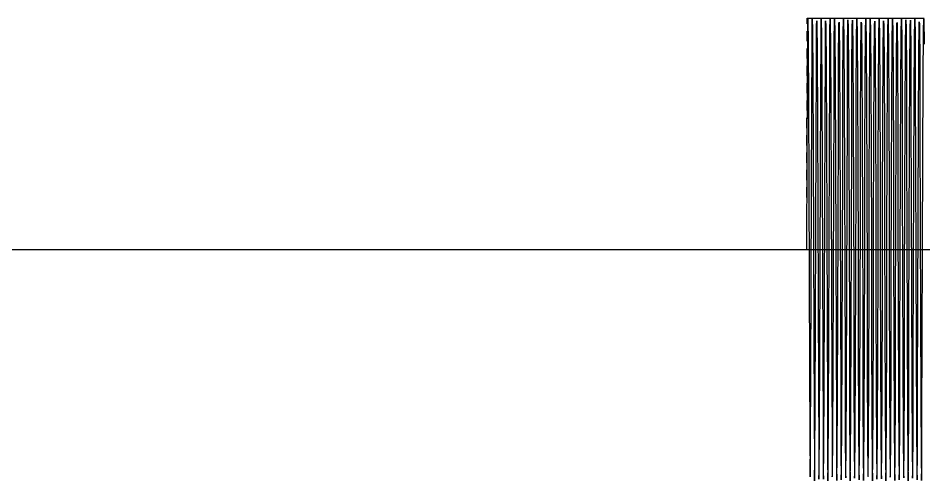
# Model space of a CAD drawing. Header units: metres. Extents: x 5 to 509, y -1 to 159.
# Drawn here: x 67.74 to 99.05, y 121 to 137 of the extents above; entities that cross this region are included whole.
import ezdxf

# ---------------------------------------------------------------- set-up
doc = ezdxf.new("R2010")
doc.units = ezdxf.units.M
doc.linetypes.add('DASHED', pattern=[0.6, 0.35, -0.25])
doc.layers.add('BASE', color=8, linetype='Continuous')
doc.layers.add('WAVE', color=7, linetype='Continuous')

msp = doc.modelspace()

# ---------------------------------------------------------------- linework, layer by layer
at = {"layer": 'BASE'}
msp.add_line((29, 129), (501, 129), dxfattribs=at)
at = {"layer": 'WAVE', "linetype": 'DASHED'}
msp.add_lwpolyline([(35, 129), (95, 129), (95.01, 137), (95.02, 137), (95.03, 137), (95.04, 137), (95.05, 137), (95.06, 137), (95.07, 137), (95.08, 137), (95.09, 137), (95.1, 137), (95.11, 137), (95.12, 137), (95.13, 137), (95.14, 137), (95.15, 137), (95.16, 137), (95.17, 137), (95.18, 137), (95.19, 137), (95.2, 137), (95.21, 137), (95.22, 137), (95.23, 137), (95.24, 137), (95.25, 137), (95.26, 137), (95.27, 137), (95.28, 137), (95.29, 137), (95.3, 137), (95.31, 137), (95.32, 137), (95.33, 137), (95.34, 137), (95.35, 137), (95.36, 137), (95.37, 137), (95.38, 137), (95.39, 137), (95.4, 137), (95.41, 137), (95.42, 137), (95.43, 137), (95.44, 137), (95.45, 137), (95.46, 137), (95.47, 137), (95.48, 137), (95.49, 137), (95.5, 137), (95.51, 137), (95.52, 137), (95.53, 137), (95.54, 137), (95.55, 137), (95.56, 137), (95.57, 137), (95.58, 137), (95.59, 137), (95.6, 137), (95.61, 137), (95.62, 137), (95.63, 137), (95.64, 137), (95.65, 137), (95.66, 137), (95.67, 137), (95.68, 137), (95.69, 137), (95.7, 137), (95.71, 137), (95.72, 137), (95.73, 137), (95.74, 137), (95.75, 137), (95.76, 137), (95.77, 137), (95.78, 137), (95.79, 137), (95.8, 137), (95.81, 137), (95.82, 137), (95.83, 137), (95.84, 137), (95.85, 137), (95.86, 137), (95.87, 137), (95.88, 137), (95.89, 137), (95.9, 137), (95.91, 137), (95.92, 137), (95.93, 137), (95.94, 137), (95.95, 137), (95.96, 137), (95.97, 137), (95.98, 137), (95.99, 137), (96, 137), (96.01, 137), (96.02, 137), (96.03, 137), (96.04, 137), (96.05, 137), (96.06, 137), (96.07, 137), (96.08, 137), (96.09, 137), (96.1, 137), (96.11, 137), (96.12, 137), (96.13, 137), (96.14, 137), (96.15, 137), (96.16, 137), (96.17, 137), (96.18, 137), (96.19, 137), (96.2, 137), (96.21, 137), (96.22, 137), (96.23, 137), (96.24, 137), (96.25, 137), (96.26, 137), (96.27, 137), (96.28, 137), (96.29, 137), (96.3, 137), (96.31, 137), (96.32, 137), (96.33, 137), (96.34, 137), (96.35, 137), (96.36, 137), (96.37, 137), (96.38, 137), (96.39, 137), (96.4, 137), (96.41, 137), (96.42, 137), (96.43, 137), (96.44, 137), (96.45, 137), (96.46, 137), (96.47, 137), (96.48, 137), (96.49, 137), (96.5, 137), (96.51, 137), (96.52, 137), (96.53, 137), (96.54, 137), (96.55, 137), (96.56, 137), (96.57, 137), (96.58, 137), (96.59, 137), (96.6, 137), (96.61, 137), (96.62, 137), (96.63, 137), (96.64, 137), (96.65, 137), (96.66, 137), (96.67, 137), (96.68, 137), (96.69, 137), (96.7, 137), (96.71, 137), (96.72, 137), (96.73, 137), (96.74, 137), (96.75, 137), (96.76, 137), (96.77, 137), (96.78, 137), (96.79, 137), (96.8, 137), (96.81, 137), (96.82, 137), (96.83, 137), (96.84, 137), (96.85, 137), (96.86, 137), (96.87, 137), (96.88, 137), (96.89, 137), (96.9, 137), (96.91, 137), (96.92, 137), (96.93, 137), (96.94, 137), (96.95, 137), (96.96, 137), (96.97, 137), (96.98, 137), (96.99, 137), (97, 137), (97.01, 137), (97.02, 137), (97.03, 137), (97.04, 137), (97.05, 137), (97.06, 137), (97.07, 137), (97.08, 137), (97.09, 137), (97.1, 137), (97.11, 137), (97.12, 137), (97.13, 137), (97.14, 137), (97.15, 137), (97.16, 137), (97.17, 137), (97.18, 137), (97.19, 137), (97.2, 137), (97.21, 137), (97.22, 137), (97.23, 137), (97.24, 137), (97.25, 137), (97.26, 137), (97.27, 137), (97.28, 137), (97.29, 137), (97.3, 137), (97.31, 137), (97.32, 137), (97.33, 137), (97.34, 137), (97.35, 137), (97.36, 137), (97.37, 137), (97.38, 137), (97.39, 137), (97.4, 137), (97.41, 137), (97.42, 137), (97.43, 137), (97.44, 137), (97.45, 137), (97.46, 137), (97.47, 137), (97.48, 137), (97.49, 137), (97.5, 137), (97.51, 137), (97.52, 137), (97.53, 137), (97.54, 137), (97.55, 137), (97.56, 137), (97.57, 137), (97.58, 137), (97.59, 137), (97.6, 137), (97.61, 137), (97.62, 137), (97.63, 137), (97.64, 137), (97.65, 137), (97.66, 137), (97.67, 137), (97.68, 137), (97.69, 137), (97.7, 137), (97.71, 137), (97.72, 137), (97.73, 137), (97.74, 137), (97.75, 137), (97.76, 137), (97.77, 137), (97.78, 137), (97.79, 137), (97.8, 137), (97.81, 137), (97.82, 137), (97.83, 137), (97.84, 137), (97.85, 137), (97.86, 137), (97.87, 137), (97.88, 137), (97.89, 137), (97.9, 137), (97.91, 137), (97.92, 137), (97.93, 137), (97.94, 137), (97.95, 137), (97.96, 137), (97.97, 137), (97.98, 137), (97.99, 137), (98, 137), (98.01, 137), (98.02, 137), (98.03, 137), (98.04, 137), (98.05, 137), (98.06, 137), (98.07, 137), (98.08, 137), (98.09, 137), (98.1, 137), (98.11, 137), (98.12, 137), (98.13, 137), (98.14, 137), (98.15, 137), (98.16, 137), (98.17, 137), (98.18, 137), (98.19, 137), (98.2, 137), (98.21, 137), (98.22, 137), (98.23, 137), (98.24, 137), (98.25, 137), (98.26, 137), (98.27, 137), (98.28, 137), (98.29, 137), (98.3, 137), (98.31, 137), (98.32, 137), (98.33, 137), (98.34, 137), (98.35, 137), (98.36, 137), (98.37, 137), (98.38, 137), (98.39, 137), (98.4, 137), (98.41, 137), (98.42, 137), (98.43, 137), (98.44, 137), (98.45, 137), (98.46, 137), (98.47, 137), (98.48, 137), (98.49, 137), (98.5, 137), (98.51, 137), (98.52, 137), (98.53, 137), (98.54, 137), (98.55, 137), (98.56, 137), (98.57, 137), (98.58, 137), (98.59, 137), (98.6, 137), (98.61, 137), (98.62, 137), (98.63, 137), (98.64, 137), (98.65, 137), (98.66, 137), (98.67, 137), (98.68, 137), (98.69, 137), (98.7, 137), (98.71, 137), (98.72, 137), (98.73, 137), (98.74, 137), (98.75, 137), (98.76, 137), (98.77, 137), (98.78, 137), (98.79, 137), (98.8, 137), (98.81, 137), (98.82, 137), (98.83, 137), (98.84, 137), (98.85, 137), (98.86, 137), (98.87, 137), (98.88, 137), (98.89, 137), (98.9, 137), (98.91, 137), (98.92, 137), (98.93, 137), (98.94, 137), (98.95, 137), (98.96, 137), (98.97, 137), (98.98, 137), (98.99, 137), (99, 137), (99.01, 137), (99.02, 137), (99.03, 137), (99.04, 137), (99.05, 137)], dxfattribs=at)
at = {"layer": 'WAVE'}
msp.add_lwpolyline([(35, 129), (95, 129), (95.01, 132.177), (95.02, 134.832), (95.03, 136.527), (95.04, 136.984), (95.05, 136.128), (95.06, 134.099), (95.07, 131.231), (95.08, 127.996), (95.09, 124.926), (95.1, 122.527), (95.11, 121.192), (95.12, 121.142), (95.13, 122.385), (95.14, 124.715), (95.15, 127.751), (95.16, 130.992), (95.17, 133.905), (95.18, 136.012), (95.19, 136.965), (95.2, 136.607), (95.21, 134.999), (95.22, 132.403), (95.23, 129.248), (95.24, 126.051), (95.25, 123.34), (95.26, 121.56), (95.27, 121.004), (95.28, 121.763), (95.29, 123.713), (95.3, 126.533), (95.31, 129.758), (95.32, 132.859), (95.33, 135.325), (95.34, 136.75), (95.35, 136.901), (95.36, 135.751), (95.37, 133.492), (95.38, 130.493), (95.39, 127.249), (95.4, 124.292), (95.41, 122.111), (95.42, 121.062), (95.43, 121.32), (95.44, 122.84), (95.45, 125.375), (95.46, 128.505), (95.47, 131.717), (95.48, 134.482), (95.49, 136.345), (95.5, 137), (95.51, 136.339), (95.52, 134.47), (95.53, 131.702), (95.54, 128.489), (95.55, 125.36), (95.56, 122.83), (95.57, 121.315), (95.58, 121.064), (95.59, 122.119), (95.6, 124.306), (95.61, 127.265), (95.62, 130.509), (95.63, 133.505), (95.64, 135.76), (95.65, 136.903), (95.66, 136.746), (95.67, 135.315), (95.68, 132.844), (95.69, 129.742), (95.7, 126.517), (95.71, 123.701), (95.72, 121.756), (95.73, 121.004), (95.74, 121.566), (95.75, 123.352), (95.76, 126.067), (95.77, 129.264), (95.78, 132.418), (95.79, 135.009), (95.8, 136.612), (95.81, 136.963), (95.82, 136.004), (95.83, 133.893), (95.84, 130.976), (95.85, 127.735), (95.86, 124.702), (95.87, 122.375), (95.88, 121.139), (95.89, 121.196), (95.9, 122.537), (95.91, 124.94), (95.92, 128.012), (95.93, 131.247), (95.94, 134.111), (95.95, 136.135), (95.96, 136.985), (95.97, 136.522), (95.98, 134.821), (95.99, 132.162), (96, 128.984), (96.01, 125.808), (96.02, 123.157), (96.03, 121.467), (96.04, 121.017), (96.05, 121.88), (96.06, 123.914), (96.07, 126.785), (96.08, 130.02), (96.09, 133.088), (96.1, 135.483), (96.11, 136.811), (96.12, 136.855), (96.13, 135.606), (96.14, 133.271), (96.15, 130.233), (96.16, 126.992), (96.17, 124.082), (96.18, 121.98), (96.19, 121.034), (96.2, 121.398), (96.21, 123.012), (96.22, 125.612), (96.23, 128.769), (96.24, 131.964), (96.25, 134.671), (96.26, 136.446), (96.27, 136.995), (96.28, 136.23), (96.29, 134.275), (96.3, 131.452), (96.31, 128.226), (96.32, 125.127), (96.33, 122.665), (96.34, 121.246), (96.35, 121.102), (96.36, 122.257), (96.37, 124.522), (96.38, 127.523), (96.39, 130.767), (96.4, 133.721), (96.41, 135.898), (96.42, 136.94), (96.43, 136.676), (96.44, 135.149), (96.45, 132.611), (96.46, 129.479), (96.47, 126.268), (96.48, 123.506), (96.49, 121.648), (96.5, 121), (96.51, 121.668), (96.52, 123.542), (96.53, 126.314), (96.54, 129.527), (96.55, 132.654), (96.56, 135.18), (96.57, 136.689), (96.58, 136.934), (96.59, 135.873), (96.6, 133.681), (96.61, 130.719), (96.62, 127.475), (96.63, 124.481), (96.64, 122.231), (96.65, 121.094), (96.66, 121.258), (96.67, 122.696), (96.68, 125.17), (96.69, 128.275), (96.7, 131.499), (96.71, 134.311), (96.72, 136.251), (96.73, 136.997), (96.74, 136.428), (96.75, 134.637), (96.76, 131.918), (96.77, 128.72), (96.78, 125.567), (96.79, 122.98), (96.8, 121.383), (96.81, 121.038), (96.82, 122.004), (96.83, 124.12), (96.84, 127.04), (96.85, 130.281), (96.86, 133.312), (96.87, 135.634), (96.88, 136.864), (96.89, 136.801), (96.9, 135.454), (96.91, 133.045), (96.92, 129.972), (96.93, 126.738), (96.94, 123.876), (96.95, 121.858), (96.96, 121.014), (96.97, 121.484), (96.98, 123.19), (96.99, 125.853), (97, 129.033), (97.01, 132.207), (97.02, 134.854), (97.03, 136.538), (97.04, 136.982), (97.05, 136.113), (97.06, 134.073), (97.07, 131.199), (97.08, 127.964), (97.09, 124.898), (97.1, 122.508), (97.11, 121.185), (97.12, 121.148), (97.13, 122.403), (97.14, 124.743), (97.15, 127.783), (97.16, 131.024), (97.17, 133.931), (97.18, 136.028), (97.19, 136.968), (97.2, 136.597), (97.21, 134.977), (97.22, 132.373), (97.23, 129.215), (97.24, 126.021), (97.25, 123.317), (97.26, 121.548), (97.27, 121.005), (97.28, 121.777), (97.29, 123.738), (97.3, 126.564), (97.31, 129.79), (97.32, 132.887), (97.33, 135.344), (97.34, 136.758), (97.35, 136.895), (97.36, 135.734), (97.37, 133.465), (97.38, 130.461), (97.39, 127.217), (97.4, 124.266), (97.41, 122.094), (97.42, 121.058), (97.43, 121.329), (97.44, 122.861), (97.45, 125.404), (97.46, 128.538), (97.47, 131.748), (97.48, 134.506), (97.49, 136.358), (97.5, 137), (97.51, 136.326), (97.52, 134.446), (97.53, 131.671), (97.54, 128.456), (97.55, 125.331), (97.56, 122.809), (97.57, 121.306), (97.58, 121.068), (97.59, 122.136), (97.6, 124.332), (97.61, 127.296), (97.62, 130.541), (97.63, 133.532), (97.64, 135.778), (97.65, 136.908), (97.66, 136.738), (97.67, 135.294), (97.68, 132.816), (97.69, 129.709), (97.7, 126.486), (97.71, 123.676), (97.72, 121.743), (97.73, 121.003), (97.74, 121.578), (97.75, 123.375), (97.76, 126.097), (97.77, 129.297), (97.78, 132.447), (97.79, 135.031), (97.8, 136.622), (97.81, 136.96), (97.82, 135.988), (97.83, 133.867), (97.84, 130.945), (97.85, 127.703), (97.86, 124.674), (97.87, 122.357), (97.88, 121.133), (97.89, 121.203), (97.9, 122.556), (97.91, 124.969), (97.92, 128.045), (97.93, 131.278), (97.94, 134.136), (97.95, 136.15), (97.96, 136.987), (97.97, 136.51), (97.98, 134.798), (97.99, 132.132), (98, 128.951), (98.01, 125.778), (98.02, 123.135), (98.03, 121.456), (98.04, 121.019), (98.05, 121.895), (98.06, 123.939), (98.07, 126.816), (98.08, 130.053), (98.09, 133.116), (98.1, 135.502), (98.11, 136.818), (98.12, 136.849), (98.13, 135.588), (98.14, 133.243), (98.15, 130.201), (98.16, 126.961), (98.17, 124.056), (98.18, 121.965), (98.19, 121.031), (98.2, 121.408), (98.21, 123.034), (98.22, 125.641), (98.23, 128.801), (98.24, 131.994), (98.25, 134.694), (98.26, 136.458), (98.27, 136.994), (98.28, 136.216), (98.29, 134.25), (98.3, 131.421), (98.31, 128.193), (98.32, 125.099), (98.33, 122.646), (98.34, 121.238), (98.35, 121.107), (98.36, 122.275), (98.37, 124.549), (98.38, 127.555), (98.39, 130.799), (98.4, 133.747), (98.41, 135.914), (98.42, 136.944), (98.43, 136.667), (98.44, 135.128), (98.45, 132.582), (98.46, 129.446), (98.47, 126.237), (98.48, 123.482), (98.49, 121.636), (98.5, 121), (98.51, 121.681), (98.52, 123.566), (98.53, 126.344), (98.54, 129.56), (98.55, 132.684), (98.56, 135.201), (98.57, 136.698), (98.58, 136.929), (98.59, 135.856), (98.6, 133.655), (98.61, 130.688), (98.62, 127.443), (98.63, 124.454), (98.64, 122.214), (98.65, 121.089), (98.66, 121.266), (98.67, 122.716), (98.68, 125.199), (98.69, 128.307), (98.7, 131.53), (98.71, 134.336), (98.72, 136.264), (98.73, 136.998), (98.74, 136.416), (98.75, 134.613), (98.76, 131.888), (98.77, 128.687), (98.78, 125.538), (98.79, 122.958), (98.8, 121.373), (98.81, 121.042), (98.82, 122.02), (98.83, 124.146), (98.84, 127.071), (98.85, 130.314), (98.86, 133.34), (98.87, 135.652), (98.88, 136.87), (98.89, 136.793), (98.9, 135.434), (98.91, 133.017), (98.92, 129.939), (98.93, 126.706), (98.94, 123.851), (98.95, 121.843), (98.96, 121.012), (98.97, 121.495), (98.98, 123.213), (98.99, 125.883), (99, 129.065), (99.01, 132.237), (99.02, 134.877), (99.03, 136.549), (99.04, 136.98), (99.05, 136.098)], dxfattribs=at)

doc.saveas('drawing.dxf')
